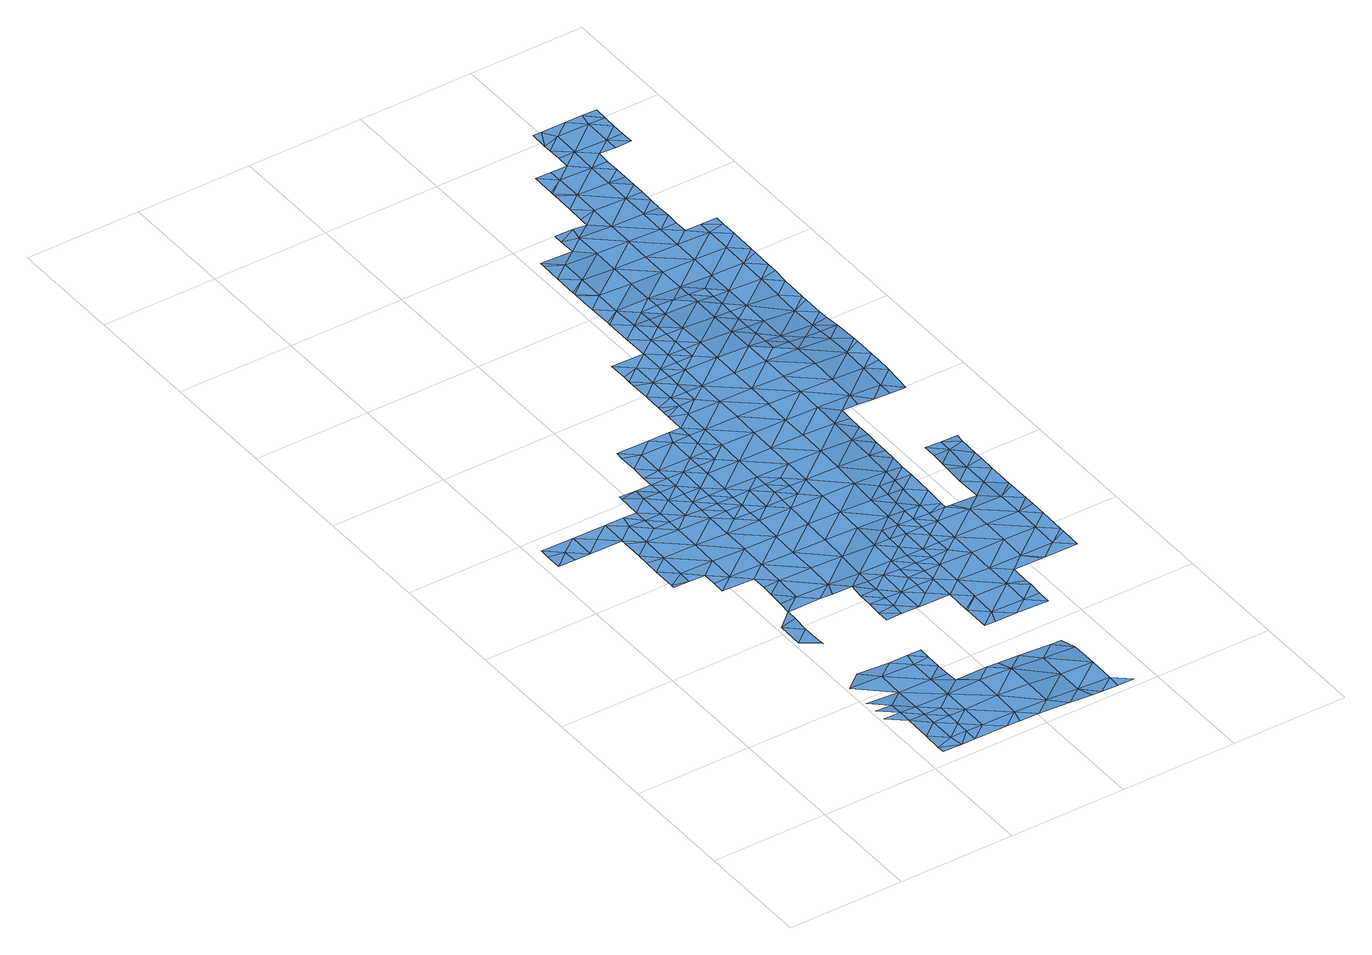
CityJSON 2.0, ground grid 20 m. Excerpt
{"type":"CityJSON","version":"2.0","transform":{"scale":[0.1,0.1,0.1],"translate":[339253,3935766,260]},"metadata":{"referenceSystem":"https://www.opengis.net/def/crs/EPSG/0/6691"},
"CityObjects":{
"waterbody1":{"type":"WaterBody","attributes":{"name":"6","class":"1140","function":"1","WaterBodyRiverFloodingRiskAttribute.description":"3","WaterBodyRiverFloodingRiskAttribute.rankOrg":"1","WaterBodyRiverFloodingRiskAttribute.adminType":"2","WaterBodyRiverFloodingRiskAttribute.scale":"L1"},"geometry":[{"type":"MultiSurface","lod":"1","boundaries":[[[0,1,2]],[[3,4,1]],[[0,3,1]],[[5,6,7]],[[4,8,7]],[[9,5,10]],[[4,3,8]],[[0,11,3]],[[12,11,0]],[[13,7,8]],[[3,14,8]],[[15,13,8]],[[3,11,14]],[[14,15,8]],[[13,15,16]]]}]},
"waterbody2":{"type":"WaterBody","attributes":{"name":"6","class":"1140","function":"1","WaterBodyRiverFloodingRiskAttribute.description":"3","WaterBodyRiverFloodingRiskAttribute.rankOrg":"2","WaterBodyRiverFloodingRiskAttribute.adminType":"2","WaterBodyRiverFloodingRiskAttribute.scale":"L1"},"geometry":[{"type":"MultiSurface","lod":"1","boundaries":[[[5,7,13]],[[17,18,10]],[[10,5,19]],[[5,13,19]],[[17,10,19]],[[13,16,19]],[[20,21,17]],[[11,22,14]],[[23,21,20]],[[11,12,22]],[[24,22,12]],[[22,25,14]],[[15,25,16]],[[15,14,25]],[[17,19,26]],[[27,28,29]],[[19,16,26]],[[17,30,20]],[[31,28,27]],[[32,28,31]],[[23,20,33]],[[16,25,26]],[[31,34,32]],[[24,35,22]],[[17,26,30]],[[32,34,36]],[[25,22,35]],[[37,35,24]],[[35,38,25]],[[33,20,39]],[[20,30,39]],[[26,40,30]],[[26,25,38]],[[41,40,26]],[[42,33,39]],[[43,30,40]],[[35,37,44]],[[41,26,38]],[[39,30,45]],[[30,43,45]],[[46,42,39]],[[45,46,39]],[[41,47,40]],[[48,38,35]],[[44,48,35]],[[46,49,42]],[[41,50,47]],[[51,41,38]],[[52,48,44]],[[53,38,48]],[[51,38,53]],[[41,51,50]],[[51,54,50]],[[48,55,53]],[[55,51,53]],[[48,52,56]],[[51,57,54]],[[55,48,56]],[[52,58,56]],[[51,59,57]],[[60,56,58]],[[59,51,55]],[[60,61,56]],[[62,59,55]],[[63,57,59]],[[64,61,60]],[[55,56,62]],[[56,61,62]],[[65,63,59]],[[64,66,61]],[[65,59,62]],[[63,65,67]]]}]},
"waterbody3":{"type":"WaterBody","attributes":{"name":"6","class":"1140","function":"1","WaterBodyRiverFloodingRiskAttribute.description":"3","WaterBodyRiverFloodingRiskAttribute.rankOrg":"1","WaterBodyRiverFloodingRiskAttribute.adminType":"2","WaterBodyRiverFloodingRiskAttribute.scale":"L1"},"geometry":[{"type":"MultiSurface","lod":"1","boundaries":[[[68,69,70]],[[71,69,68]],[[68,72,71]],[[73,72,68]],[[74,75,76]],[[77,75,74]],[[78,79,80]],[[75,81,78]],[[68,78,81]],[[77,81,75]],[[78,80,75]],[[76,75,80]],[[68,81,73]],[[82,83,84]],[[82,76,80]],[[79,83,80]],[[83,79,85]],[[70,78,68]],[[74,86,77]],[[83,82,80]]]}]},
"waterbody4":{"type":"WaterBody","attributes":{"name":"6","class":"1140","function":"1","WaterBodyRiverFloodingRiskAttribute.description":"3","WaterBodyRiverFloodingRiskAttribute.rankOrg":"1","WaterBodyRiverFloodingRiskAttribute.adminType":"2","WaterBodyRiverFloodingRiskAttribute.scale":"L1"},"geometry":[{"type":"MultiSurface","lod":"1","boundaries":[[[87,88,89]],[[90,91,92]],[[93,94,95]],[[95,94,96]],[[97,88,87]],[[90,88,98]],[[90,92,88]],[[97,98,88]],[[92,89,88]],[[95,87,93]],[[89,93,87]],[[99,93,89]],[[99,100,93]],[[93,100,94]]]}]},
"waterbody5":{"type":"WaterBody","attributes":{"name":"6","class":"1140","function":"1","WaterBodyRiverFloodingRiskAttribute.description":"3","WaterBodyRiverFloodingRiskAttribute.rankOrg":"1","WaterBodyRiverFloodingRiskAttribute.adminType":"2","WaterBodyRiverFloodingRiskAttribute.scale":"L1"},"geometry":[{"type":"MultiSurface","lod":"1","boundaries":[[[101,102,103]],[[104,105,106]],[[107,105,104]],[[108,109,102]],[[106,102,109]],[[102,106,103]],[[110,111,85]],[[111,103,112]],[[113,108,102]],[[114,113,102]],[[101,114,102]],[[110,101,103]],[[110,103,111]],[[106,109,104]],[[106,115,116]],[[105,115,106]],[[115,117,116]],[[103,106,116]],[[112,103,116]],[[112,116,118]],[[118,116,117]]]}]},
"waterbody6":{"type":"WaterBody","attributes":{"name":"6","class":"1140","function":"1","WaterBodyRiverFloodingRiskAttribute.description":"3","WaterBodyRiverFloodingRiskAttribute.rankOrg":"1","WaterBodyRiverFloodingRiskAttribute.adminType":"2","WaterBodyRiverFloodingRiskAttribute.scale":"L1"},"geometry":[{"type":"MultiSurface","lod":"1","boundaries":[[[119,120,72]],[[121,122,120]],[[123,124,120]],[[120,124,121]],[[124,125,121]],[[126,121,125]],[[127,126,128]],[[128,126,125]],[[124,129,125]],[[122,72,120]],[[125,130,128]],[[129,130,125]],[[131,123,120]],[[119,131,120]]]}]},
"waterbody7":{"type":"WaterBody","attributes":{"name":"6","class":"1140","function":"1","WaterBodyRiverFloodingRiskAttribute.description":"3","WaterBodyRiverFloodingRiskAttribute.rankOrg":"2","WaterBodyRiverFloodingRiskAttribute.adminType":"2","WaterBodyRiverFloodingRiskAttribute.scale":"L1"},"geometry":[{"type":"MultiSurface","lod":"1","boundaries":[[[36,132,133]],[[36,133,134]],[[134,133,135]],[[136,137,138]],[[139,137,136]],[[139,136,140]],[[136,141,140]],[[142,141,136]],[[140,141,143]],[[141,144,143]],[[144,141,145]],[[144,146,143]],[[140,143,147]],[[143,148,147]],[[149,148,143]],[[147,139,140]],[[150,151,131]],[[123,131,151]],[[73,119,72]],[[119,73,152]],[[73,81,152]],[[78,153,79]],[[153,85,79]],[[81,154,152]],[[154,155,152]],[[152,131,119]],[[123,151,124]],[[150,131,152]],[[155,150,152]],[[156,157,158]],[[157,156,159]],[[160,156,158]],[[161,162,163]],[[159,164,157]],[[161,165,166]],[[166,135,133]],[[167,156,160]],[[160,158,168]],[[169,168,170]],[[170,155,154]],[[77,154,81]],[[171,86,74]],[[172,74,76]],[[110,85,153]],[[173,104,109]],[[109,108,174]],[[113,114,175]],[[114,101,175]],[[153,101,110]],[[70,153,78]],[[71,176,69]],[[151,177,124]],[[147,148,177]],[[149,178,148]],[[178,127,128]],[[121,126,179]],[[127,178,180]],[[181,180,178]],[[182,181,178]],[[179,183,176]],[[184,180,181]],[[174,183,185]],[[185,186,187]],[[181,188,184]],[[181,189,188]],[[181,190,189]],[[186,191,192]],[[189,193,188]],[[194,195,189]],[[196,197,198]],[[197,199,191]],[[199,200,191]],[[201,202,203]],[[204,202,201]],[[205,206,207]],[[207,206,208]],[[208,206,209]],[[207,210,205]],[[211,210,212]],[[213,211,212]],[[214,213,215]],[[215,202,214]],[[204,201,216]],[[217,200,199]],[[191,200,218]],[[218,219,220]],[[202,215,203]],[[219,221,220]],[[215,213,212]],[[221,222,223]],[[212,210,207]],[[208,224,207]],[[225,224,208]],[[225,226,224]],[[227,225,208]],[[228,222,229]],[[230,224,226]],[[231,226,225]],[[225,227,232]],[[233,227,208]],[[209,233,208]],[[234,235,236]],[[194,189,190]],[[237,238,239]],[[237,239,240]],[[182,190,181]],[[240,239,241]],[[182,178,149]],[[143,146,149]],[[242,243,241]],[[244,245,146]],[[144,244,146]],[[246,144,145]],[[145,141,142]],[[247,248,249]],[[250,142,136]],[[136,138,250]],[[251,252,253]],[[253,254,255]],[[253,256,251]],[[254,257,255]],[[91,247,249]],[[257,256,255]],[[253,255,256]],[[258,259,251]],[[259,260,251]],[[260,252,251]],[[251,256,258]],[[261,138,132]],[[100,138,261]],[[100,250,138]],[[99,250,100]],[[99,89,250]],[[89,92,249]],[[92,91,249]],[[155,158,163]],[[250,89,249]],[[249,142,250]],[[248,142,249]],[[262,142,248]],[[262,145,142]],[[263,246,264]],[[263,144,246]],[[263,244,144]],[[245,242,146]],[[146,242,149]],[[242,241,149]],[[149,241,182]],[[239,182,241]],[[239,190,182]],[[238,190,239]],[[265,190,238]],[[265,194,190]],[[266,234,236]],[[267,235,234]],[[268,235,267]],[[209,269,233]],[[232,270,225]],[[270,231,225]],[[230,229,224]],[[222,224,229]],[[222,207,224]],[[222,212,207]],[[221,212,222]],[[221,215,212]],[[219,215,221]],[[219,203,215]],[[218,203,219]],[[200,203,218]],[[217,203,200]],[[217,201,203]],[[217,235,201]],[[199,235,217]],[[235,199,236]],[[197,236,199]],[[196,271,197]],[[195,198,189]],[[198,193,189]],[[197,193,198]],[[193,197,191]],[[186,193,191]],[[188,193,186]],[[188,186,184]],[[185,184,186]],[[183,184,185]],[[183,180,184]],[[179,180,183]],[[179,127,180]],[[126,127,179]],[[128,130,178]],[[178,130,148]],[[130,177,148]],[[129,177,130]],[[129,124,177]],[[122,121,176]],[[179,176,121]],[[71,122,176]],[[71,72,122]],[[70,69,153]],[[69,101,153]],[[69,175,101]],[[176,175,69]],[[176,183,175]],[[183,113,175]],[[183,174,113]],[[108,113,174]],[[272,273,107]],[[274,273,272]],[[273,274,275]],[[276,277,220]],[[220,277,278]],[[277,272,278]],[[272,173,278]],[[173,187,278]],[[173,185,187]],[[174,185,173]],[[109,174,173]],[[187,192,278]],[[186,192,187]],[[192,218,278]],[[192,191,218]],[[218,220,278]],[[279,276,220]],[[279,220,280]],[[220,221,280]],[[221,223,280]],[[281,280,223]],[[281,282,280]],[[282,283,280]],[[228,223,222]],[[283,279,280]],[[277,274,272]],[[173,272,107]],[[107,104,173]],[[77,86,154]],[[86,170,154]],[[171,170,86]],[[170,171,254]],[[171,257,254]],[[171,172,257]],[[74,172,171]],[[284,170,254]],[[170,284,169]],[[169,285,168]],[[286,168,285]],[[168,286,160]],[[287,160,286]],[[160,287,167]],[[287,288,167]],[[166,289,135]],[[165,289,166]],[[164,165,157]],[[161,157,165]],[[163,157,161]],[[157,163,158]],[[158,155,168]],[[168,155,170]],[[163,150,155]],[[163,162,150]],[[162,151,150]],[[177,151,162]],[[147,177,162]],[[147,162,139]],[[162,161,139]],[[139,161,137]],[[137,161,166]],[[137,166,138]],[[138,166,133]],[[133,132,138]],[[290,216,291]],[[216,201,291]],[[290,291,292]],[[235,291,201]],[[293,236,294]],[[295,294,271]],[[243,296,241]],[[296,240,241]],[[243,297,296]],[[295,298,294]],[[293,294,298]],[[266,236,293]],[[268,291,235]],[[291,268,292]],[[197,294,236]],[[271,294,197]]]}]},
"waterbody8":{"type":"WaterBody","attributes":{"name":"6","class":"1140","function":"1","WaterBodyRiverFloodingRiskAttribute.description":"3","WaterBodyRiverFloodingRiskAttribute.rankOrg":"1","WaterBodyRiverFloodingRiskAttribute.adminType":"2","WaterBodyRiverFloodingRiskAttribute.scale":"L1"},"geometry":[{"type":"MultiSurface","lod":"1","boundaries":[[[299,246,300]],[[264,246,299]],[[246,145,262]],[[301,300,302]],[[91,303,247]],[[303,304,302]],[[262,248,300]],[[246,262,300]],[[247,303,302]],[[302,248,247]],[[300,248,302]],[[305,302,304]],[[305,301,302]],[[301,299,300]]]}]},
"waterbody9":{"type":"WaterBody","attributes":{"name":"6","class":"1140","function":"1","WaterBodyRiverFloodingRiskAttribute.description":"3","WaterBodyRiverFloodingRiskAttribute.rankOrg":"2","WaterBodyRiverFloodingRiskAttribute.adminType":"2","WaterBodyRiverFloodingRiskAttribute.scale":"L1"},"geometry":[{"type":"MultiSurface","lod":"1","boundaries":[[[306,307,308]],[[309,308,307]],[[310,308,309]],[[311,308,310]],[[312,308,311]],[[312,313,308]],[[312,314,313]],[[315,314,312]],[[316,314,315]],[[315,312,317]],[[318,317,319]],[[320,309,307]],[[320,307,321]],[[322,323,324]],[[325,326,327]],[[328,318,329]],[[330,329,318]],[[331,332,333]],[[333,332,328]],[[328,332,334]],[[335,334,332]],[[334,335,336]],[[318,334,336]],[[318,336,315]],[[336,337,315]],[[336,338,337]],[[338,336,339]],[[334,318,328]],[[340,95,96]],[[96,341,340]],[[335,342,339]],[[327,342,335]],[[326,342,327]],[[299,329,264]],[[330,343,329]],[[87,95,340]],[[344,308,313]],[[337,316,315]],[[318,315,317]],[[344,306,308]],[[345,346,347]],[[307,347,346]],[[306,347,307]],[[348,333,349]],[[312,311,317]],[[349,333,304]],[[304,303,349]],[[98,350,348]],[[349,98,348]],[[98,349,90]],[[90,349,91]],[[303,91,349]],[[305,304,328]],[[328,301,305]],[[328,329,301]],[[304,333,328]],[[331,333,348]],[[329,299,301]],[[327,351,325]],[[319,330,318]],[[343,264,329]],[[346,321,307]],[[335,339,336]],[[352,353,323]],[[354,341,355]],[[97,356,98]],[[97,87,356]],[[357,340,354]],[[354,340,341]],[[340,357,87]],[[358,323,353]],[[323,358,324]],[[359,327,335]],[[359,351,327]],[[359,360,351]],[[361,353,352]],[[360,359,362]],[[363,361,352]],[[364,363,352]],[[356,87,357]],[[98,356,350]],[[365,366,364]],[[356,357,350]],[[365,350,366]],[[365,348,350]],[[367,348,365]],[[367,331,348]],[[365,352,367]],[[365,364,352]],[[323,367,352]],[[322,367,323]],[[368,367,322]],[[362,367,368]],[[362,359,331]],[[332,331,359]],[[331,367,362]],[[332,359,335]]]}]},
"waterbody10":{"type":"WaterBody","attributes":{"name":"6","class":"1140","function":"1","WaterBodyRiverFloodingRiskAttribute.description":"3","WaterBodyRiverFloodingRiskAttribute.rankOrg":"1","WaterBodyRiverFloodingRiskAttribute.adminType":"2","WaterBodyRiverFloodingRiskAttribute.scale":"L1"},"geometry":[{"type":"MultiSurface","lod":"1","boundaries":[[[245,243,242]],[[369,370,371]],[[343,371,264]],[[369,343,330]],[[243,245,372]],[[343,369,371]],[[370,372,371]],[[263,264,371]],[[263,371,244]],[[371,372,244]],[[245,244,372]],[[243,372,297]],[[297,372,370]]]}]},
"waterbody11":{"type":"WaterBody","attributes":{"name":"6","class":"1140","function":"1","WaterBodyRiverFloodingRiskAttribute.description":"3","WaterBodyRiverFloodingRiskAttribute.rankOrg":"1","WaterBodyRiverFloodingRiskAttribute.adminType":"2","WaterBodyRiverFloodingRiskAttribute.scale":"L1"},"geometry":[{"type":"MultiSurface","lod":"1","boundaries":[[[373,374,375]],[[375,376,373]],[[374,377,378]],[[379,380,381]],[[380,379,382]],[[383,380,382]],[[382,384,383]],[[382,385,384]],[[382,386,385]],[[382,387,386]],[[388,389,213]],[[211,213,389]],[[211,389,210]],[[214,388,213]],[[214,204,388]],[[373,377,374]],[[204,216,388]],[[204,214,202]],[[390,275,274]],[[391,390,274]],[[391,392,390]],[[392,391,393]],[[393,391,279]],[[276,279,391]],[[276,391,277]],[[394,392,393]],[[394,393,395]],[[274,277,391]],[[210,389,396]],[[385,386,396]],[[386,387,269]],[[233,269,397]],[[232,227,398]],[[270,232,398]],[[269,387,397]],[[387,382,379]],[[399,400,401]],[[402,403,401]],[[404,405,406]],[[395,393,406]],[[393,279,283]],[[407,282,281]],[[228,229,407]],[[229,230,408]],[[230,226,408]],[[231,409,226]],[[410,270,398]],[[411,409,412]],[[410,413,414]],[[414,415,416]],[[417,416,415]],[[418,419,420]],[[421,422,423]],[[424,425,426]],[[427,424,428]],[[429,430,431]],[[432,430,433]],[[434,433,430]],[[435,434,436]],[[436,434,437]],[[436,437,438]],[[439,438,437]],[[440,441,442]],[[441,440,443]],[[444,441,443]],[[443,403,444]],[[403,399,401]],[[443,399,403]],[[399,443,445]],[[446,399,445]],[[446,400,399]],[[447,400,446]],[[397,400,447]],[[387,400,397]],[[379,400,387]],[[400,379,401]],[[381,401,379]],[[448,401,381]],[[401,448,402]],[[402,448,449]],[[429,434,430]],[[437,434,429]],[[450,435,451]],[[450,434,435]],[[434,450,433]],[[452,432,453]],[[432,452,430]],[[430,452,431]],[[454,428,455]],[[428,454,456]],[[457,428,456]],[[457,427,428]],[[424,427,458]],[[424,458,425]],[[459,414,416]],[[460,414,459]],[[414,460,410]],[[461,410,460]],[[412,410,461]],[[409,410,412]],[[410,409,270]],[[231,270,409]],[[407,223,228]],[[281,223,407]],[[283,282,393]],[[393,282,406]],[[282,404,406]],[[404,282,407]],[[404,407,408]],[[407,229,408]],[[404,408,411]],[[408,409,411]],[[408,226,409]],[[462,406,405]],[[462,395,406]],[[447,413,398]],[[413,410,398]],[[437,429,463]],[[464,465,445]],[[466,415,420]],[[466,417,415]],[[466,420,419]],[[467,464,445]],[[468,467,445]],[[469,426,425]],[[470,467,468]],[[440,471,468]],[[463,429,472]],[[472,429,455]],[[429,473,455]],[[429,431,473]],[[472,455,428]],[[474,471,440]],[[472,475,476]],[[477,463,472]],[[478,437,463]],[[428,424,472]],[[472,424,475]],[[471,475,424]],[[471,479,475]],[[479,480,475]],[[480,476,475]],[[472,476,477]],[[471,424,426]],[[471,426,468]],[[426,470,468]],[[469,470,426]],[[422,467,470]],[[422,421,467]],[[481,467,421]],[[481,464,467]],[[420,464,481]],[[415,464,420]],[[464,415,465]],[[414,465,415]],[[414,413,465]],[[447,465,413]],[[439,437,478]],[[482,479,471]],[[474,482,471]],[[442,474,440]],[[440,468,443]],[[468,445,443]],[[445,465,446]],[[465,447,446]],[[397,447,398]],[[227,397,398]],[[397,227,233]],[[269,209,386]],[[209,206,386]],[[206,396,386]],[[205,396,206]],[[205,210,396]],[[388,216,377]],[[373,388,377]],[[388,373,389]],[[389,373,396]],[[483,384,385]],[[420,481,418]],[[484,376,485]],[[378,377,292]],[[484,373,376]],[[290,292,377]],[[377,216,290]],[[484,396,373]],[[385,396,484]],[[485,385,484]],[[483,385,485]]]}]}
},
"vertices":[
[254,10,17],[221,24,17],[221,11,17],[250,33,17],[222,57,17],[223,126,17],[195,127,17],[223,103,17],[250,79,17],[195,150,17],[223,149,16],[278,33,17],[277,10,17],[251,103,16],[278,56,17],[279,79,17],[279,102,17],
[252,172,14],[195,173,17],[251,126,16],[253,218,14],[196,219,16],[306,32,17],[225,242,16],[334,9,18],[307,78,17],[308,125,16],[227,339,13],[199,358,12],[227,334,14],[309,171,14],[227,380,12],[200,404,12],[282,241,13],[228,409,14],[363,31,18],[228,427,15],[357,8,18],[364,77,19],[310,217,13],[337,147,16],[365,124,18],[314,240,13],[337,167,15],[391,8,17],[337,193,13],[338,220,13],[342,147,16],[420,30,16],[338,240,13],[393,146,17],[421,123,16],[447,7,14],[420,76,17],[413,146,16],[477,75,12],[476,29,13],[450,145,14],[487,6,12],[478,122,12],[504,6,11],[533,28,11],[534,74,10],[507,144,11],[532,5,11],[535,121,9],[561,5,10],[526,144,10],
[262,727,18],[291,749,18],[262,750,18],[290,726,18],[290,703,18],[262,703,18],[177,728,19],[205,728,19],[177,751,19],[205,704,19],[234,750,18],[235,773,18],[206,774,19],[233,704,19],[178,791,19],[208,797,18],[178,797,19],[235,796,18],[177,705,19],
[397,377,11],[426,400,11],[398,424,12],[455,399,11],[455,423,11],[427,423,11],[370,401,12],[341,401,12],[369,378,11],[341,378,12],[426,377,11],[454,376,11],[370,424,12],[342,425,14],
[292,795,18],[320,818,18],[264,819,18],[350,864,18],[330,887,18],[321,864,18],[350,887,18],[349,817,18],[349,841,18],[263,796,18],[235,816,18],[236,843,18],[348,794,18],[320,795,18],[293,888,18],[265,865,18],[237,889,18],[236,875,18],
[290,680,18],[318,679,18],[347,702,18],[318,702,18],[317,656,18],[346,656,18],[375,678,18],[375,701,18],[403,701,18],[403,678,18],[374,655,18],[402,655,17],[289,657,18],
[285,426,16],[257,449,16],[229,448,16],[229,473,18],[371,493,15],[315,494,17],[314,448,16],[315,541,17],[372,540,16],[429,539,15],[428,492,13],[430,585,16],[485,538,13],[457,515,13],[486,584,14],[373,586,17],[430,631,17],[487,630,16],[260,634,18],[317,633,18],[261,680,18],[263,773,18],[205,681,19],[204,635,20],[174,566,19],[202,543,19],[203,589,19],[174,543,19],[146,590,20],[259,542,18],[316,587,18],[260,588,18],[173,520,19],[230,519,18],[258,495,18],[146,567,19],[147,636,20],[119,660,20],[148,682,20],[149,729,19],[154,752,19],[378,863,18],[377,817,18],[320,772,18],[319,726,18],[374,632,18],[431,677,18],[375,724,18],[432,723,18],[489,722,18],[488,676,18],[376,771,18],[433,770,18],[434,816,18],[490,815,18],[435,862,18],[490,769,18],[546,768,16],[545,721,15],[548,860,18],[491,861,18],[547,814,17],[574,744,13],[574,767,14],[603,790,14],[604,813,16],[575,790,14],[604,859,17],[549,906,17],[606,952,15],[578,975,15],[550,953,16],[607,975,13],[580,1091,9],[581,1114,9],[552,1091,11],[553,1137,10],[581,1137,8],[580,1068,9],[579,1044,10],[551,1045,13],[579,1021,12],[579,998,12],[550,999,15],[635,974,11],[605,905,17],[492,907,18],[493,954,17],[436,955,17],[494,1000,17],[495,1046,16],[466,1023,17],[495,1092,14],[496,1138,11],[467,1116,13],[525,1161,10],[466,1046,16],[467,1070,15],[467,1093,14],[468,1139,12],[497,1162,11],[553,1160,9],[690,881,14],[662,904,14],[661,858,14],[573,675,13],[573,698,13],[545,675,15],[572,652,13],[544,629,14],[515,606,14],[543,606,13],[514,560,12],[515,583,13],[485,514,12],[455,446,11],[456,469,12],[427,446,12],[370,447,13],[35,731,19],[36,707,19],[63,707,19],[120,706,19],[92,730,19],[64,753,19],[121,752,19],[8,754,19],[7,737,19],[7,708,19],[306,425,15],[456,492,12],[514,537,11],[513,514,11],[574,721,13],[690,862,14],[691,918,13],[691,927,13],[582,1160,8],[468,1162,11],[632,789,12],[379,909,18],[351,919,18],[379,932,18],[351,933,18],[408,955,18],[407,932,18],[435,908,18],[408,978,17],[437,1001,17],[437,1024,17],[409,1024,17],[409,1001,17],[120,697,19],[119,640,20],[118,614,20],[118,573,20],[118,567,20],[230,493,18],[663,974,9],[663,950,11],[692,973,9],[689,834,14],[660,812,12],[660,789,10],[572,628,12],[572,605,12],[688,788,10],
[513,491,11],[485,491,11],[512,468,11],[484,445,11],[483,422,11],[512,422,11],[512,445,11],
[685,603,6],[657,627,8],[656,581,5],[628,604,8],[628,591,7],[627,558,6],[655,535,6],[684,557,6],[683,511,7],[654,488,9],[683,502,8],[627,512,7],[598,489,9],[581,513,9],[629,627,9],[629,651,9],[566,282,11],[537,259,10],[565,259,10],[680,326,10],[681,363,10],[652,350,10],[540,444,10],[541,490,10],[570,513,10],[539,352,10],[596,397,10],[540,398,10],[597,443,10],[653,396,10],[654,442,10],[682,465,9],[682,446,10],[682,418,10],[369,355,11],[340,353,11],[681,372,10],[542,513,10],[685,584,6],[686,650,8],[657,650,8],[685,635,7],[482,353,11],[483,399,11],[453,330,11],[623,327,10],[480,260,11],[508,237,11],[367,332,11],[340,332,11],[425,354,11],[397,331,11],[565,236,10],[595,351,10],[618,327,10],[471,237,11],[567,328,10],[452,238,11],[452,284,11],[481,306,11],[452,286,11],[538,305,11],[566,296,10],
[570,523,10],[571,559,11],[542,537,10],[543,583,11],
[664,1043,4],[692,1019,5],[693,1056,4],[693,1066,4],[664,997,6],[692,1001,6],[668,1228,5],[696,1204,5],[697,1250,5],[667,1182,5],[696,1194,5],[695,1158,5],[666,1135,5],[609,1136,7],[610,1183,6],[607,998,10],[608,1044,8],[351,946,18],[380,956,18],[352,979,17],[380,1002,17],[352,1013,17],[352,1025,17],[609,1090,8],[554,1184,8],[497,1185,10],[612,1275,5],[611,1229,6],[669,1274,4],[669,1297,4],[641,1298,4],[410,1071,15],[353,1072,16],[381,1048,16],[438,1047,16],[439,1093,14],[440,1139,13],[440,1186,11],[411,1117,13],[412,1163,12],[498,1231,8],[441,1232,10],[442,1278,10],[413,1255,10],[413,1260,10],[415,1348,9],[415,1339,9],[443,1324,9],[472,1377,6],[505,1393,5],[472,1393,6],[559,1461,4],[530,1438,4],[558,1415,4],[531,1485,3],[559,1507,3],[617,1552,2],[618,1599,1],[589,1576,1],[604,1622,1],[647,1621,1],[674,1598,1],[703,1597,1],[702,1574,1],[674,1551,1],[702,1551,1],[702,1528,1],[614,1367,4],[642,1344,4],[642,1367,3],[613,1321,4],[641,1321,4],[556,1322,5],[555,1276,6],[554,1230,7],[697,1279,4],[697,1297,4],[678,1621,1],[703,1620,1],[589,1590,1],[590,1622,1],[559,1530,3],[588,1530,2],[532,1531,3],[531,1489,3],[531,1479,3],[413,1252,10],[412,1209,11],[412,1168,12],[353,1039,17],[645,1529,2],[500,1323,6],[499,1277,7],[414,1302,9],[500,1370,6],[557,1368,4],[529,1409,4],[529,1392,4],[614,1414,3],[616,1506,2],[589,1552,2],[642,1390,3],[615,1460,3],[644,1482,2],[644,1506,2],[673,1528,1],[643,1436,3],[644,1459,2],[472,1347,7],[643,1413,3],[695,1140,5],[665,1089,4],[694,1112,4]
]}
